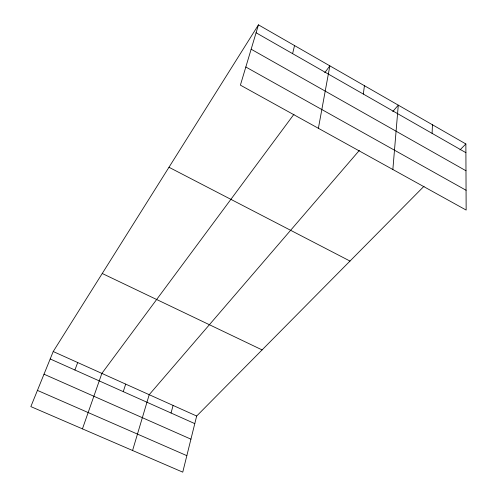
<?xml version="1.0" encoding="UTF-8"?>
<svg xmlns="http://www.w3.org/2000/svg" width="497" height="497" viewBox="0 0 497 497"><rect width="100%" height="100%" fill="white"/><g stroke="black" fill="none" stroke-linecap="round" stroke-linejoin="round"><path stroke-width="0.75" d="M432.104 133.364L432.433 124.759M392.854 169.508L398.283 105.147L392.773 111.545M363.326 94.057L364.425 85.708M318.384 128.301L329.853 65.852L324.777 72.699M292.603 53.639L294.535 45.569M424.034 186.245L196.663 416.032L182.753 472.15L30.851 406.602L53.216 351.528L258.452 24.85L465.869 143.962L466.149 210.063L240.393 85.142L258.452 24.85M171.036 413.001L173.099 405.434M132.569 450.493L149.206 394.693L359.331 150.423M123.262 391.636L125.691 384.119M82.44 428.861L101.866 373.402L293.982 114.242M74.892 370.004L77.706 362.543M459.961 149.939L465.869 143.962M37.437 390.393L186.841 455.662M44.009 374.204L190.929 439.168M50.197 358.964L194.781 423.624M53.216 351.528L196.663 416.032M102.245 273.493L262.087 349.913M168.98 167.272L350 261.062M245.829 67.002L466.062 190.252M251.159 49.215L465.981 170.763M256.085 32.771L465.906 152.685"/></g></svg>
